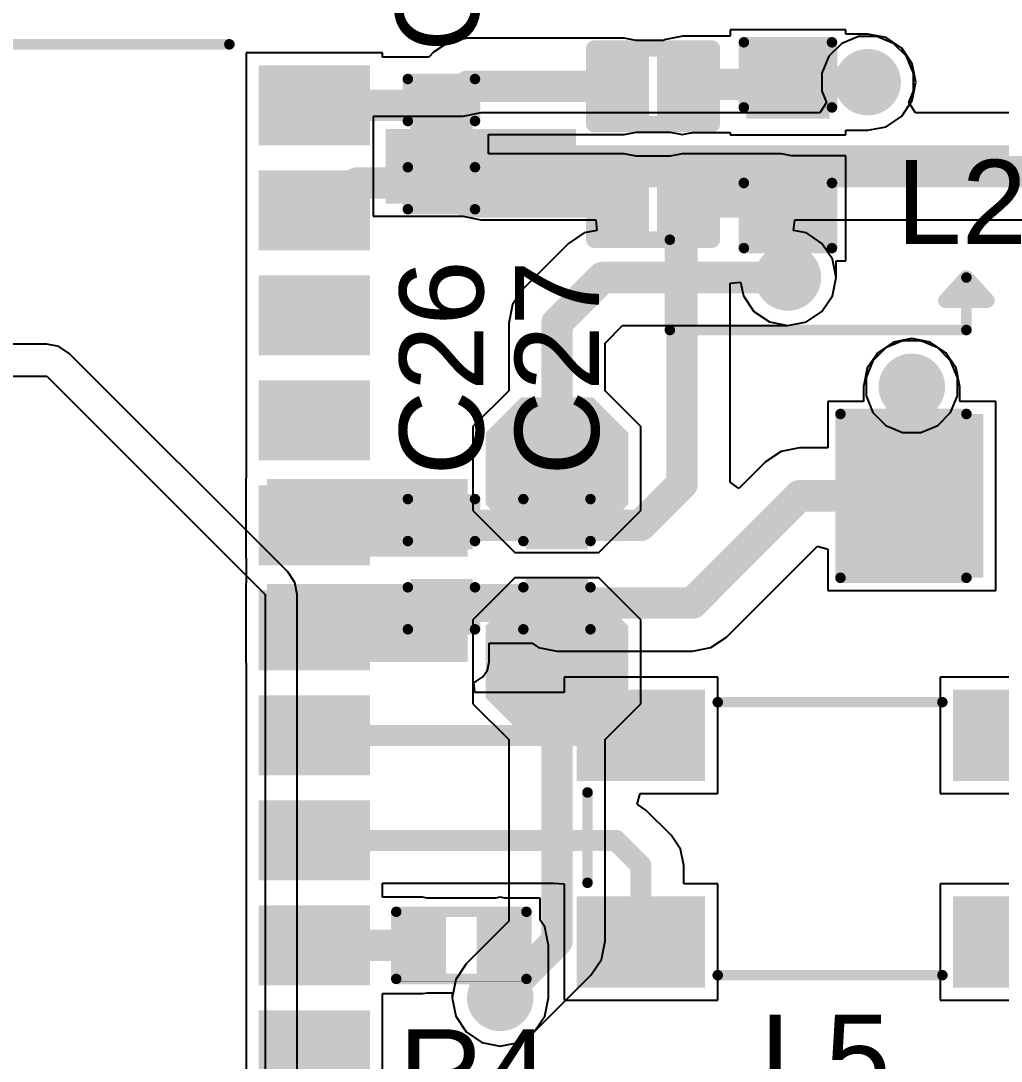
# Model space of a CAD drawing. Header units: millimetres. Extents: x 0 to 172, y 0 to 138.
# Drawn here: x 141.22 to 153.07, y 32.89 to 45.47 of the extents above; entities that cross this region are included whole.
import ezdxf

# ---------------------------------------------------------------- set-up
doc = ezdxf.new("R2010")
doc.units = ezdxf.units.MM
for name, color, linetype in [('BottomLayer', 5, 'Continuous'), ('BottomPaste', 16, 'Continuous'), ('BottomSolder', 6, 'Continuous'), ('TopLayer', 1, 'Continuous'), ('TopOverlay', 2, 'Continuous'), ('TopPaste', 8, 'Continuous'), ('TopSolder', 216, 'Continuous'), ('ViaHoleLayer', 16, 'Continuous')]:
    doc.layers.add(name, color=color, linetype=linetype)
doc.styles.add('Arial', font='', dxfattribs={"height": 0.2})
doc.styles.get('Arial').set_extended_font_data('Arial')

# ---------------------------------------------------------------- blocks, each defined once
blk = doc.blocks.new('20_SOIC_30')
at = {"layer": 'TopLayer'}
for points in [[(-5.334, 6.096), (-4.191, 6.096), (-4.191, 5.334), (-5.334, 5.334)], [(4.191, 6.096), (5.334, 6.096), (5.334, 5.334), (4.191, 5.334)], [(-5.334, 4.826), (-4.191, 4.826), (-4.191, 4.064), (-5.334, 4.064)], [(4.191, 4.826), (5.334, 4.826), (5.334, 4.064), (4.191, 4.064)], [(-5.334, 3.556), (-4.191, 3.556), (-4.191, 2.794), (-5.334, 2.794)], [(4.191, 3.556), (5.334, 3.556), (5.334, 2.794), (4.191, 2.794)], [(-5.334, 2.286), (-4.191, 2.286), (-4.191, 1.524), (-5.334, 1.524)], [(4.191, 2.286), (5.334, 2.286), (5.334, 1.524), (4.191, 1.524)], [(-5.334, 1.016), (-4.191, 1.016), (-4.191, 0.254), (-5.334, 0.254)], [(4.191, 1.016), (5.334, 1.016), (5.334, 0.254), (4.191, 0.254)], [(-5.334, -0.254), (-4.191, -0.254), (-4.191, -1.016), (-5.334, -1.016)], [(4.191, -0.254), (5.334, -0.254), (5.334, -1.016), (4.191, -1.016)], [(-5.334, -1.524), (-4.191, -1.524), (-4.191, -2.286), (-5.334, -2.286)], [(4.191, -1.524), (5.334, -1.524), (5.334, -2.286), (4.191, -2.286)], [(-5.334, -2.794), (-4.191, -2.794), (-4.191, -3.556), (-5.334, -3.556)], [(4.191, -2.794), (5.334, -2.794), (5.334, -3.556), (4.191, -3.556)], [(-5.334, -4.064), (-4.191, -4.064), (-4.191, -4.826), (-5.334, -4.826)], [(4.191, -4.064), (5.334, -4.064), (5.334, -4.826), (4.191, -4.826)], [(-5.334, -5.334), (-4.191, -5.334), (-4.191, -6.096), (-5.334, -6.096)], [(4.191, -5.334), (5.334, -5.334), (5.334, -6.096), (4.191, -6.096)]]:
    blk.add_hatch(color=1, dxfattribs=at).paths.add_polyline_path(points)
at = {"layer": 'TopOverlay'}
blk.add_hatch(color=2, dxfattribs=at).paths.add_polyline_path([(-4.089, 5.359), (-3.607, 5.359), (-3.607, 6.096), (-4.089, 6.096)])
at = {"layer": 'TopPaste'}
for points in [[(-5.334, 6.096), (-4.191, 6.096), (-4.191, 5.334), (-5.334, 5.334)], [(4.191, 6.096), (5.334, 6.096), (5.334, 5.334), (4.191, 5.334)], [(-5.334, 4.826), (-4.191, 4.826), (-4.191, 4.064), (-5.334, 4.064)], [(4.191, 4.826), (5.334, 4.826), (5.334, 4.064), (4.191, 4.064)], [(-5.334, 3.556), (-4.191, 3.556), (-4.191, 2.794), (-5.334, 2.794)], [(4.191, 3.556), (5.334, 3.556), (5.334, 2.794), (4.191, 2.794)], [(-5.334, 2.286), (-4.191, 2.286), (-4.191, 1.524), (-5.334, 1.524)], [(4.191, 2.286), (5.334, 2.286), (5.334, 1.524), (4.191, 1.524)], [(-5.334, 1.016), (-4.191, 1.016), (-4.191, 0.254), (-5.334, 0.254)], [(4.191, 1.016), (5.334, 1.016), (5.334, 0.254), (4.191, 0.254)], [(-5.334, -0.254), (-4.191, -0.254), (-4.191, -1.016), (-5.334, -1.016)], [(4.191, -0.254), (5.334, -0.254), (5.334, -1.016), (4.191, -1.016)], [(-5.334, -1.524), (-4.191, -1.524), (-4.191, -2.286), (-5.334, -2.286)], [(4.191, -1.524), (5.334, -1.524), (5.334, -2.286), (4.191, -2.286)], [(-5.334, -2.794), (-4.191, -2.794), (-4.191, -3.556), (-5.334, -3.556)], [(4.191, -2.794), (5.334, -2.794), (5.334, -3.556), (4.191, -3.556)], [(-5.334, -4.064), (-4.191, -4.064), (-4.191, -4.826), (-5.334, -4.826)], [(4.191, -4.064), (5.334, -4.064), (5.334, -4.826), (4.191, -4.826)], [(-5.334, -5.334), (-4.191, -5.334), (-4.191, -6.096), (-5.334, -6.096)], [(4.191, -5.334), (5.334, -5.334), (5.334, -6.096), (4.191, -6.096)]]:
    blk.add_hatch(color=8, dxfattribs=at).paths.add_polyline_path(points)
at = {"layer": 'TopSolder'}
for points in [[(-5.436, 6.198), (-4.089, 6.198), (-4.089, 5.232), (-5.436, 5.232)], [(4.089, 6.198), (5.436, 6.198), (5.436, 5.232), (4.089, 5.232)], [(-5.436, 4.928), (-4.089, 4.928), (-4.089, 3.962), (-5.436, 3.962)], [(4.089, 4.928), (5.436, 4.928), (5.436, 3.962), (4.089, 3.962)], [(-5.436, 3.658), (-4.089, 3.658), (-4.089, 2.692), (-5.436, 2.692)], [(4.089, 3.658), (5.436, 3.658), (5.436, 2.692), (4.089, 2.692)], [(-5.436, 2.388), (-4.089, 2.388), (-4.089, 1.422), (-5.436, 1.422)], [(4.089, 2.388), (5.436, 2.388), (5.436, 1.422), (4.089, 1.422)], [(-5.436, 1.118), (-4.089, 1.118), (-4.089, 0.152), (-5.436, 0.152)], [(4.089, 1.118), (5.436, 1.118), (5.436, 0.152), (4.089, 0.152)], [(-5.436, -0.152), (-4.089, -0.152), (-4.089, -1.118), (-5.436, -1.118)], [(4.089, -0.152), (5.436, -0.152), (5.436, -1.118), (4.089, -1.118)], [(-5.436, -1.422), (-4.089, -1.422), (-4.089, -2.388), (-5.436, -2.388)], [(4.089, -1.422), (5.436, -1.422), (5.436, -2.388), (4.089, -2.388)], [(-5.436, -2.692), (-4.089, -2.692), (-4.089, -3.658), (-5.436, -3.658)], [(4.089, -2.692), (5.436, -2.692), (5.436, -3.658), (4.089, -3.658)], [(-5.436, -3.962), (-4.089, -3.962), (-4.089, -4.928), (-5.436, -4.928)], [(4.089, -3.962), (5.436, -3.962), (5.436, -4.928), (4.089, -4.928)], [(-5.436, -5.232), (-4.089, -5.232), (-4.089, -6.198), (-5.436, -6.198)], [(4.089, -5.232), (5.436, -5.232), (5.436, -6.198), (4.089, -6.198)]]:
    blk.add_hatch(color=216, dxfattribs=at).paths.add_polyline_path(points)
at = {"layer": 'TopOverlay', "const_width": 0.127}
for points in [[(-3.632, 6.452), (3.734, 6.452)], [(-5.622, 5.594), (-5.622, 5.848)], [(-5.622, 5.848), (-5.495, 5.721)], [(-5.622, 5.594), (-5.495, 5.721)], [(-3.632, -6.452), (3.734, -6.452)]]:
    blk.add_lwpolyline(points, dxfattribs=at)
at = {"layer": 'TopOverlay', "const_width": 0.0635}
for points in [[(-3.664, 6.452, 1), (-3.6, 6.452, 1)], [(3.702, 6.452, 1), (3.766, 6.452, 1)], [(-5.653, 5.848, 1), (-5.59, 5.848, 1)], [(-5.653, 5.848, 1), (-5.59, 5.848, 1)], [(-5.526, 5.721, 1), (-5.463, 5.721, 1)], [(-5.526, 5.721, 1), (-5.463, 5.721, 1)], [(-5.653, 5.594, 1), (-5.59, 5.594, 1)], [(-5.653, 5.594, 1), (-5.59, 5.594, 1)], [(-3.664, -6.452, 1), (-3.6, -6.452, 1)], [(3.702, -6.452, 1), (3.766, -6.452, 1)]]:
    blk.add_lwpolyline(points, format="xyb", close=True, dxfattribs=at)
blk = doc.blocks.new('T__________B_49')
at = {"layer": 'BottomLayer'}
blk.add_hatch(color=5, dxfattribs=at).paths.add_polyline_path([(0.381, 0.762), (-0.381, 0.762), (-0.762, 0.381), (-0.762, -0.381), (-0.381, -0.762), (0.381, -0.762), (0.762, -0.381), (0.762, 0.381)])
at = {"layer": 'BottomPaste'}
blk.add_hatch(color=16, dxfattribs=at).paths.add_polyline_path([(0.381, 0.762), (-0.381, 0.762), (-0.762, 0.381), (-0.762, -0.381), (-0.381, -0.762), (0.381, -0.762), (0.762, -0.381), (0.762, 0.381)])
at = {"layer": 'BottomSolder'}
blk.add_hatch(color=6, dxfattribs=at).paths.add_polyline_path([(0.4318, 0.8636), (-0.4318, 0.8636), (-0.8636, 0.4318), (-0.8636, -0.4318), (-0.4318, -0.8636), (0.4318, -0.8636), (0.8636, -0.4318), (0.8636, 0.4318)])
blk = doc.blocks.new('T__________B_50')
at = {"layer": 'BottomLayer'}
blk.add_hatch(color=5, dxfattribs=at).paths.add_polyline_path([(0.381, 0.762), (-0.381, 0.762), (-0.762, 0.381), (-0.762, -0.381), (-0.381, -0.762), (0.381, -0.762), (0.762, -0.381), (0.762, 0.381)])
at = {"layer": 'BottomPaste'}
blk.add_hatch(color=16, dxfattribs=at).paths.add_polyline_path([(0.381, 0.762), (-0.381, 0.762), (-0.762, 0.381), (-0.762, -0.381), (-0.381, -0.762), (0.381, -0.762), (0.762, -0.381), (0.762, 0.381)])
at = {"layer": 'BottomSolder'}
blk.add_hatch(color=6, dxfattribs=at).paths.add_polyline_path([(0.4318, 0.8636), (-0.4318, 0.8636), (-0.8636, 0.4318), (-0.8636, -0.4318), (-0.4318, -0.8636), (0.4318, -0.8636), (0.8636, -0.4318), (0.8636, 0.4318)])
blk = doc.blocks.new('R___0402_224')
at = {"layer": 'TopLayer'}
for points in [[(-0.699, -0.318), (-0.699, 0.318), (-0.241, 0.318), (-0.241, -0.318)], [(0.241, -0.318), (0.241, 0.318), (0.699, 0.318), (0.699, -0.318)]]:
    blk.add_hatch(color=1, dxfattribs=at).paths.add_polyline_path(points)
at = {"layer": 'TopPaste'}
for points in [[(-0.699, -0.318), (-0.699, 0.318), (-0.241, 0.318), (-0.241, -0.318)], [(0.241, -0.318), (0.241, 0.318), (0.699, 0.318), (0.699, -0.318)]]:
    blk.add_hatch(color=8, dxfattribs=at).paths.add_polyline_path(points)
at = {"layer": 'TopSolder'}
for points in [[(-0.754, -0.373), (-0.754, 0.373), (-0.186, 0.373), (-0.186, -0.373)], [(0.186, -0.373), (0.186, 0.373), (0.754, 0.373), (0.754, -0.373)]]:
    blk.add_hatch(color=216, dxfattribs=at).paths.add_polyline_path(points)
at = {"layer": 'TopOverlay'}
for points, const_width in [([(-0.787, 0.406), (0.787, 0.406)], 0.127), ([(-0.787, -0.406), (-0.787, 0.406)], 0.127), ([(0.787, -0.406), (0.787, 0.406)], 0.127), ([(-0.787, -0.406), (0.787, -0.406)], 0.127), ([(-0.813, -0.432), (0.813, -0.432)], 0.00323)]:
    blk.add_lwpolyline(points, dxfattribs=dict(at, const_width=const_width))
for points, const_width in [([(-0.819, 0.406, 1), (-0.756, 0.406, 1)], 0.0635), ([(-0.819, 0.406, 1), (-0.756, 0.406, 1)], 0.0635), ([(0.756, 0.406, 1), (0.819, 0.406, 1)], 0.0635), ([(0.756, 0.406, 1), (0.819, 0.406, 1)], 0.0635), ([(-0.819, -0.406, 1), (-0.756, -0.406, 1)], 0.0635), ([(-0.819, -0.406, 1), (-0.756, -0.406, 1)], 0.0635), ([(0.756, -0.406, 1), (0.819, -0.406, 1)], 0.0635), ([(0.756, -0.406, 1), (0.819, -0.406, 1)], 0.0635), ([(-0.814, -0.432, 1), (-0.812, -0.432, 1)], 0.00161), ([(0.812, -0.432, 1), (0.814, -0.432, 1)], 0.00161)]:
    blk.add_lwpolyline(points, format="xyb", close=True, dxfattribs=dict(at, const_width=const_width))
blk = doc.blocks.new('PE_1812ACC510STS_250')
at = {"layer": 'TopLayer'}
for points in [[(-2.95, 1.7), (-1.6, 1.7), (-1.6, 0.8), (-2.95, 0.8)], [(1.6, 1.7), (2.95, 1.7), (2.95, 0.8), (1.6, 0.8)], [(-2.95, -0.8), (-1.6, -0.8), (-1.6, -1.7), (-2.95, -1.7)], [(1.6, -0.8), (2.95, -0.8), (2.95, -1.7), (1.6, -1.7)]]:
    blk.add_hatch(color=1, dxfattribs=at).paths.add_polyline_path(points)
at = {"layer": 'TopPaste'}
for points in [[(-2.95, 1.7), (-1.6, 1.7), (-1.6, 0.8), (-2.95, 0.8)], [(1.6, 1.7), (2.95, 1.7), (2.95, 0.8), (1.6, 0.8)], [(-2.95, -0.8), (-1.6, -0.8), (-1.6, -1.7), (-2.95, -1.7)], [(1.6, -0.8), (2.95, -0.8), (2.95, -1.7), (1.6, -1.7)]]:
    blk.add_hatch(color=8, dxfattribs=at).paths.add_polyline_path(points)
at = {"layer": 'TopSolder'}
for points in [[(-3.052, 1.802), (-1.498, 1.802), (-1.498, 0.698), (-3.052, 0.698)], [(1.498, 1.802), (3.052, 1.802), (3.052, 0.698), (1.498, 0.698)], [(-3.052, -0.698), (-1.498, -0.698), (-1.498, -1.802), (-3.052, -1.802)], [(1.498, -0.698), (3.052, -0.698), (3.052, -1.802), (1.498, -1.802)]]:
    blk.add_hatch(color=216, dxfattribs=at).paths.add_polyline_path(points)
at = {"layer": 'TopOverlay', "const_width": 0.127}
for points in [[(1.346, 1.651), (-1.372, 1.651)], [(-3.124, 1.295), (-3.251, 1.422)], [(-3.251, 1.422), (-3.251, 1.168)], [(-3.124, 1.295), (-3.251, 1.168)], [(-2.921, 0.533), (-2.921, -0.559)], [(2.921, 0.533), (2.921, -0.559)], [(1.346, -1.651), (-1.372, -1.651)]]:
    blk.add_lwpolyline(points, dxfattribs=at)
at = {"layer": 'TopOverlay', "const_width": 0.0635}
for points in [[(-1.403, 1.651, 1), (-1.34, 1.651, 1)], [(1.314, 1.651, 1), (1.378, 1.651, 1)], [(-3.283, 1.422, 1), (-3.219, 1.422, 1)], [(-3.283, 1.422, 1), (-3.219, 1.422, 1)], [(-3.156, 1.295, 1), (-3.092, 1.295, 1)], [(-3.156, 1.295, 1), (-3.092, 1.295, 1)], [(-3.283, 1.168, 1), (-3.219, 1.168, 1)], [(-3.283, 1.168, 1), (-3.219, 1.168, 1)], [(-2.953, 0.533, 1), (-2.889, 0.533, 1)], [(2.889, 0.533, 1), (2.953, 0.533, 1)], [(-2.953, -0.559, 1), (-2.889, -0.559, 1)], [(2.889, -0.559, 1), (2.953, -0.559, 1)], [(-1.403, -1.651, 1), (-1.34, -1.651, 1)], [(1.314, -1.651, 1), (1.378, -1.651, 1)]]:
    blk.add_lwpolyline(points, format="xyb", close=True, dxfattribs=at)
blk = doc.blocks.new('IND_0402_252')
at = {"layer": 'TopLayer'}
for points in [[(-0.55, 0.3), (-0.15, 0.3), (-0.15, -0.3), (-0.55, -0.3)], [(0.15, 0.3), (0.55, 0.3), (0.55, -0.3), (0.15, -0.3)]]:
    blk.add_hatch(color=1, dxfattribs=at).paths.add_polyline_path(points)
at = {"layer": 'TopPaste'}
for points in [[(-0.55, 0.3), (-0.15, 0.3), (-0.15, -0.3), (-0.55, -0.3)], [(0.15, 0.3), (0.55, 0.3), (0.55, -0.3), (0.15, -0.3)]]:
    blk.add_hatch(color=8, dxfattribs=at).paths.add_polyline_path(points)
at = {"layer": 'TopSolder'}
for points in [[(-0.652, 0.402), (-0.048, 0.402), (-0.048, -0.402), (-0.652, -0.402)], [(0.048, 0.402), (0.652, 0.402), (0.652, -0.402), (0.048, -0.402)]]:
    blk.add_hatch(color=216, dxfattribs=at).paths.add_polyline_path(points)
at = {"layer": 'TopOverlay', "const_width": 0.2}
for points in [[(-0.711, 0.457), (-0.305, 0.457)], [(-0.711, -0.457), (-0.711, 0.457)], [(-0.305, 0.457), (0.711, 0.457)], [(0.711, -0.457), (0.711, 0.457)], [(-0.711, -0.457), (-0.305, -0.457)], [(-0.305, -0.457), (0.711, -0.457)]]:
    blk.add_lwpolyline(points, dxfattribs=at)
at = {"layer": 'TopOverlay', "const_width": 0.1}
for points in [[(-0.761, 0.457, 1), (-0.661, 0.457, 1)], [(-0.761, 0.457, 1), (-0.661, 0.457, 1)], [(-0.355, 0.457, 1), (-0.255, 0.457, 1)], [(-0.355, 0.457, 1), (-0.255, 0.457, 1)], [(0.661, 0.457, 1), (0.761, 0.457, 1)], [(0.661, 0.457, 1), (0.761, 0.457, 1)], [(-0.761, -0.457, 1), (-0.661, -0.457, 1)], [(-0.761, -0.457, 1), (-0.661, -0.457, 1)], [(-0.355, -0.457, 1), (-0.255, -0.457, 1)], [(-0.355, -0.457, 1), (-0.255, -0.457, 1)], [(0.661, -0.457, 1), (0.761, -0.457, 1)], [(0.661, -0.457, 1), (0.761, -0.457, 1)]]:
    blk.add_lwpolyline(points, format="xyb", close=True, dxfattribs=at)
blk = doc.blocks.new('IND_0402_253')
at = {"layer": 'TopLayer'}
for points in [[(-0.55, 0.3), (-0.15, 0.3), (-0.15, -0.3), (-0.55, -0.3)], [(0.15, 0.3), (0.55, 0.3), (0.55, -0.3), (0.15, -0.3)]]:
    blk.add_hatch(color=1, dxfattribs=at).paths.add_polyline_path(points)
at = {"layer": 'TopPaste'}
for points in [[(-0.55, 0.3), (-0.15, 0.3), (-0.15, -0.3), (-0.55, -0.3)], [(0.15, 0.3), (0.55, 0.3), (0.55, -0.3), (0.15, -0.3)]]:
    blk.add_hatch(color=8, dxfattribs=at).paths.add_polyline_path(points)
at = {"layer": 'TopSolder'}
for points in [[(-0.652, 0.402), (-0.048, 0.402), (-0.048, -0.402), (-0.652, -0.402)], [(0.048, 0.402), (0.652, 0.402), (0.652, -0.402), (0.048, -0.402)]]:
    blk.add_hatch(color=216, dxfattribs=at).paths.add_polyline_path(points)
at = {"layer": 'TopOverlay', "const_width": 0.2}
for points in [[(-0.711, 0.457), (-0.305, 0.457)], [(-0.711, -0.457), (-0.711, 0.457)], [(-0.305, 0.457), (0.711, 0.457)], [(0.711, -0.457), (0.711, 0.457)], [(-0.711, -0.457), (-0.305, -0.457)], [(-0.305, -0.457), (0.711, -0.457)]]:
    blk.add_lwpolyline(points, dxfattribs=at)
at = {"layer": 'TopOverlay', "const_width": 0.1}
for points in [[(-0.761, 0.457, 1), (-0.661, 0.457, 1)], [(-0.761, 0.457, 1), (-0.661, 0.457, 1)], [(-0.355, 0.457, 1), (-0.255, 0.457, 1)], [(-0.355, 0.457, 1), (-0.255, 0.457, 1)], [(0.661, 0.457, 1), (0.761, 0.457, 1)], [(0.661, 0.457, 1), (0.761, 0.457, 1)], [(-0.761, -0.457, 1), (-0.661, -0.457, 1)], [(-0.761, -0.457, 1), (-0.661, -0.457, 1)], [(-0.355, -0.457, 1), (-0.255, -0.457, 1)], [(-0.355, -0.457, 1), (-0.255, -0.457, 1)], [(0.661, -0.457, 1), (0.761, -0.457, 1)], [(0.661, -0.457, 1), (0.761, -0.457, 1)]]:
    blk.add_lwpolyline(points, format="xyb", close=True, dxfattribs=at)
blk = doc.blocks.new('XKNANO_113_B_263')
at = {"layer": 'BottomLayer'}
blk.add_hatch(color=5, dxfattribs=at).paths.add_polyline_path([(6.15, -4.21), (6.85, -4.21), (6.85, -6.31), (6.15, -6.31)])
at = {"layer": 'BottomPaste'}
blk.add_hatch(color=16, dxfattribs=at).paths.add_polyline_path([(6.15, -4.21), (6.85, -4.21), (6.85, -6.31), (6.15, -6.31)])
at = {"layer": 'BottomSolder'}
blk.add_hatch(color=6, dxfattribs=at).paths.add_polyline_path([(6.048, -4.108), (6.952, -4.108), (6.952, -6.412), (6.048, -6.412)])
blk = doc.blocks.new('C___1206_403')
at = {"layer": 'TopLayer'}
for points in [[(-2.032, 0.889), (-0.508, 0.889), (-0.508, -0.889), (-2.032, -0.889)], [(0.508, 0.889), (2.032, 0.889), (2.032, -0.889), (0.508, -0.889)]]:
    blk.add_hatch(color=1, dxfattribs=at).paths.add_polyline_path(points)
at = {"layer": 'TopPaste'}
for points in [[(-2.032, 0.889), (-0.508, 0.889), (-0.508, -0.889), (-2.032, -0.889)], [(0.508, 0.889), (2.032, 0.889), (2.032, -0.889), (0.508, -0.889)]]:
    blk.add_hatch(color=8, dxfattribs=at).paths.add_polyline_path(points)
at = {"layer": 'TopSolder'}
for points in [[(-2.1336, 0.9906), (-0.4064, 0.9906), (-0.4064, -0.9906), (-2.1336, -0.9906)], [(0.4064, 0.9906), (2.1336, 0.9906), (2.1336, -0.9906), (0.4064, -0.9906)]]:
    blk.add_hatch(color=216, dxfattribs=at).paths.add_polyline_path(points)
at = {"layer": 'TopOverlay', "const_width": 0.127}
for points in [[(-0.6096, 0.9906), (-2.1336, 0.9906)], [(-2.1336, 0.9906), (-2.1336, -0.9906)], [(2.1336, 0.9906), (0.6096, 0.9906)], [(2.1336, 0.9906), (2.1336, -0.9906)], [(-0.6096, -0.9906), (-2.1336, -0.9906)], [(2.1336, -0.9906), (0.6096, -0.9906)]]:
    blk.add_lwpolyline(points, dxfattribs=at)
at = {"layer": 'TopOverlay', "const_width": 0.0635}
for points in [[(-2.16535, 0.9906, 1), (-2.10185, 0.9906, 1)], [(-2.16535, 0.9906, 1), (-2.10185, 0.9906, 1)], [(-0.64135, 0.9906, 1), (-0.57785, 0.9906, 1)], [(0.57785, 0.9906, 1), (0.64135, 0.9906, 1)], [(2.10185, 0.9906, 1), (2.16535, 0.9906, 1)], [(2.10185, 0.9906, 1), (2.16535, 0.9906, 1)], [(-2.16535, -0.9906, 1), (-2.10185, -0.9906, 1)], [(-2.16535, -0.9906, 1), (-2.10185, -0.9906, 1)], [(-0.64135, -0.9906, 1), (-0.57785, -0.9906, 1)], [(0.57785, -0.9906, 1), (0.64135, -0.9906, 1)], [(2.10185, -0.9906, 1), (2.16535, -0.9906, 1)], [(2.10185, -0.9906, 1), (2.16535, -0.9906, 1)]]:
    blk.add_lwpolyline(points, format="xyb", close=True, dxfattribs=at)
blk = doc.blocks.new('C___0402_404')
at = {"layer": 'TopLayer'}
for points in [[(-0.699, -0.318), (-0.699, 0.318), (-0.241, 0.318), (-0.241, -0.318)], [(0.241, -0.318), (0.241, 0.318), (0.699, 0.318), (0.699, -0.318)]]:
    blk.add_hatch(color=1, dxfattribs=at).paths.add_polyline_path(points)
at = {"layer": 'TopPaste'}
for points in [[(-0.699, -0.318), (-0.699, 0.318), (-0.241, 0.318), (-0.241, -0.318)], [(0.241, -0.318), (0.241, 0.318), (0.699, 0.318), (0.699, -0.318)]]:
    blk.add_hatch(color=8, dxfattribs=at).paths.add_polyline_path(points)
at = {"layer": 'TopSolder'}
for points in [[(-0.758, -0.377), (-0.758, 0.377), (-0.181, 0.377), (-0.181, -0.377)], [(0.181, -0.377), (0.181, 0.377), (0.758, 0.377), (0.758, -0.377)]]:
    blk.add_hatch(color=216, dxfattribs=at).paths.add_polyline_path(points)
at = {"layer": 'TopOverlay', "const_width": 0.127}
for points in [[(-0.787, 0.406), (-0.787, -0.406)], [(-0.787, 0.406), (-0.279, 0.406)], [(0.279, 0.406), (0.787, 0.406)], [(0.787, 0.406), (0.787, -0.406)], [(-0.787, -0.406), (-0.279, -0.406)], [(0.279, -0.406), (0.787, -0.406)]]:
    blk.add_lwpolyline(points, dxfattribs=at)
at = {"layer": 'TopOverlay', "const_width": 0.0635}
for points in [[(-0.819, 0.406, 1), (-0.756, 0.406, 1)], [(-0.819, 0.406, 1), (-0.756, 0.406, 1)], [(-0.311, 0.406, 1), (-0.248, 0.406, 1)], [(0.248, 0.406, 1), (0.311, 0.406, 1)], [(0.756, 0.406, 1), (0.819, 0.406, 1)], [(0.756, 0.406, 1), (0.819, 0.406, 1)], [(-0.819, -0.406, 1), (-0.756, -0.406, 1)], [(-0.819, -0.406, 1), (-0.756, -0.406, 1)], [(-0.311, -0.406, 1), (-0.248, -0.406, 1)], [(0.248, -0.406, 1), (0.311, -0.406, 1)], [(0.756, -0.406, 1), (0.819, -0.406, 1)], [(0.756, -0.406, 1), (0.819, -0.406, 1)]]:
    blk.add_lwpolyline(points, format="xyb", close=True, dxfattribs=at)
blk = doc.blocks.new('C___0402_405')
at = {"layer": 'TopLayer'}
for points in [[(-0.699, -0.318), (-0.699, 0.318), (-0.241, 0.318), (-0.241, -0.318)], [(0.241, -0.318), (0.241, 0.318), (0.699, 0.318), (0.699, -0.318)]]:
    blk.add_hatch(color=1, dxfattribs=at).paths.add_polyline_path(points)
at = {"layer": 'TopPaste'}
for points in [[(-0.699, -0.318), (-0.699, 0.318), (-0.241, 0.318), (-0.241, -0.318)], [(0.241, -0.318), (0.241, 0.318), (0.699, 0.318), (0.699, -0.318)]]:
    blk.add_hatch(color=8, dxfattribs=at).paths.add_polyline_path(points)
at = {"layer": 'TopSolder'}
for points in [[(-0.758, -0.377), (-0.758, 0.377), (-0.181, 0.377), (-0.181, -0.377)], [(0.181, -0.377), (0.181, 0.377), (0.758, 0.377), (0.758, -0.377)]]:
    blk.add_hatch(color=216, dxfattribs=at).paths.add_polyline_path(points)
at = {"layer": 'TopOverlay', "const_width": 0.127}
for points in [[(-0.787, 0.406), (-0.787, -0.406)], [(-0.787, 0.406), (-0.279, 0.406)], [(0.279, 0.406), (0.787, 0.406)], [(0.787, 0.406), (0.787, -0.406)], [(-0.787, -0.406), (-0.279, -0.406)], [(0.279, -0.406), (0.787, -0.406)]]:
    blk.add_lwpolyline(points, dxfattribs=at)
at = {"layer": 'TopOverlay', "const_width": 0.0635}
for points in [[(-0.819, 0.406, 1), (-0.756, 0.406, 1)], [(-0.819, 0.406, 1), (-0.756, 0.406, 1)], [(-0.311, 0.406, 1), (-0.248, 0.406, 1)], [(0.248, 0.406, 1), (0.311, 0.406, 1)], [(0.756, 0.406, 1), (0.819, 0.406, 1)], [(0.756, 0.406, 1), (0.819, 0.406, 1)], [(-0.819, -0.406, 1), (-0.756, -0.406, 1)], [(-0.819, -0.406, 1), (-0.756, -0.406, 1)], [(-0.311, -0.406, 1), (-0.248, -0.406, 1)], [(0.248, -0.406, 1), (0.311, -0.406, 1)], [(0.756, -0.406, 1), (0.819, -0.406, 1)], [(0.756, -0.406, 1), (0.819, -0.406, 1)]]:
    blk.add_lwpolyline(points, format="xyb", close=True, dxfattribs=at)
blk = doc.blocks.new('C___0603_409')
at = {"layer": 'TopLayer'}
for points in [[(-0.381, 0.445), (-0.381, -0.445), (-1.143, -0.445), (-1.143, 0.445)], [(1.143, 0.445), (1.143, -0.445), (0.381, -0.445), (0.381, 0.445)]]:
    blk.add_hatch(color=1, dxfattribs=at).paths.add_polyline_path(points)
at = {"layer": 'TopPaste'}
for points in [[(-0.381, 0.445), (-0.381, -0.445), (-1.143, -0.445), (-1.143, 0.445)], [(1.143, 0.445), (1.143, -0.445), (0.381, -0.445), (0.381, 0.445)]]:
    blk.add_hatch(color=8, dxfattribs=at).paths.add_polyline_path(points)
at = {"layer": 'TopSolder'}
for points in [[(-0.321, 0.504), (-0.321, -0.504), (-1.203, -0.504), (-1.203, 0.504)], [(1.203, 0.504), (1.203, -0.504), (0.321, -0.504), (0.321, 0.504)]]:
    blk.add_hatch(color=216, dxfattribs=at).paths.add_polyline_path(points)
at = {"layer": 'TopOverlay', "const_width": 0.127}
for points in [[(-1.245, -0.533), (-1.245, 0.533)], [(-0.457, 0.533), (-1.245, 0.533)], [(1.245, 0.533), (0.457, 0.533)], [(1.245, -0.533), (1.245, 0.533)], [(-0.457, -0.533), (-1.245, -0.533)], [(1.245, -0.533), (0.457, -0.533)]]:
    blk.add_lwpolyline(points, dxfattribs=at)
at = {"layer": 'TopOverlay', "const_width": 0.0635}
for points in [[(-1.276, 0.533, 1), (-1.213, 0.533, 1)], [(-1.276, 0.533, 1), (-1.213, 0.533, 1)], [(-0.489, 0.533, 1), (-0.425, 0.533, 1)], [(0.425, 0.533, 1), (0.489, 0.533, 1)], [(1.213, 0.533, 1), (1.276, 0.533, 1)], [(1.213, 0.533, 1), (1.276, 0.533, 1)], [(-1.276, -0.533, 1), (-1.213, -0.533, 1)], [(-1.276, -0.533, 1), (-1.213, -0.533, 1)], [(-0.489, -0.533, 1), (-0.425, -0.533, 1)], [(0.425, -0.533, 1), (0.489, -0.533, 1)], [(1.213, -0.533, 1), (1.276, -0.533, 1)], [(1.213, -0.533, 1), (1.276, -0.533, 1)]]:
    blk.add_lwpolyline(points, format="xyb", close=True, dxfattribs=at)
blk = doc.blocks.new('C___0402_410')
at = {"layer": 'TopLayer'}
for points in [[(-0.699, -0.318), (-0.699, 0.317), (-0.241, 0.317), (-0.241, -0.318)], [(0.241, -0.318), (0.241, 0.317), (0.699, 0.317), (0.699, -0.318)]]:
    blk.add_hatch(color=1, dxfattribs=at).paths.add_polyline_path(points)
at = {"layer": 'TopPaste'}
for points in [[(-0.699, -0.318), (-0.699, 0.317), (-0.241, 0.317), (-0.241, -0.318)], [(0.241, -0.318), (0.241, 0.317), (0.699, 0.317), (0.699, -0.318)]]:
    blk.add_hatch(color=8, dxfattribs=at).paths.add_polyline_path(points)
at = {"layer": 'TopSolder'}
for points in [[(-0.758, -0.377), (-0.758, 0.377), (-0.181, 0.377), (-0.181, -0.377)], [(0.181, -0.377), (0.181, 0.377), (0.758, 0.377), (0.758, -0.377)]]:
    blk.add_hatch(color=216, dxfattribs=at).paths.add_polyline_path(points)
at = {"layer": 'TopOverlay', "const_width": 0.127}
for points in [[(-0.787, -0.406), (-0.787, 0.406)], [(-0.279, 0.406), (-0.787, 0.406)], [(0.787, 0.406), (0.279, 0.406)], [(0.787, -0.406), (0.787, 0.406)], [(-0.279, -0.406), (-0.787, -0.406)], [(0.787, -0.406), (0.279, -0.406)]]:
    blk.add_lwpolyline(points, dxfattribs=at)
at = {"layer": 'TopOverlay', "const_width": 0.0635}
for points in [[(-0.819, 0.406, 1), (-0.756, 0.406, 1)], [(-0.819, 0.406, 1), (-0.756, 0.406, 1)], [(-0.311, 0.406, 1), (-0.248, 0.406, 1)], [(0.248, 0.406, 1), (0.311, 0.406, 1)], [(0.756, 0.406, 1), (0.819, 0.406, 1)], [(0.756, 0.406, 1), (0.819, 0.406, 1)], [(-0.819, -0.406, 1), (-0.756, -0.406, 1)], [(-0.819, -0.406, 1), (-0.756, -0.406, 1)], [(-0.311, -0.406, 1), (-0.248, -0.406, 1)], [(0.248, -0.406, 1), (0.311, -0.406, 1)], [(0.756, -0.406, 1), (0.819, -0.406, 1)], [(0.756, -0.406, 1), (0.819, -0.406, 1)]]:
    blk.add_lwpolyline(points, format="xyb", close=True, dxfattribs=at)

msp = doc.modelspace()

# ---------------------------------------------------------------- hatches: boundary and pattern name
at = {"layer": 'BottomLayer'}
h = msp.add_hatch(color=5, dxfattribs=at)
edge = h.paths.add_edge_path()
edge.add_arc((151.46, 44.729), 0.3, 0, 360)
h = msp.add_hatch(color=5, dxfattribs=at)
edge = h.paths.add_edge_path()
edge.add_arc((150.495, 42.367), 0.3, 0, 360)
h = msp.add_hatch(color=5, dxfattribs=at)
edge = h.paths.add_edge_path()
edge.add_arc((151.994, 41.046), 0.3, 0, 360)
h = msp.add_hatch(color=5, dxfattribs=at)
edge = h.paths.add_edge_path()
edge.add_arc((147.015, 33.655), 0.3, 0, 360)
at = {"layer": 'BottomSolder'}
h = msp.add_hatch(color=6, dxfattribs=at)
edge = h.paths.add_edge_path()
edge.add_arc((151.46, 44.729), 0.402, 0, 360)
h = msp.add_hatch(color=6, dxfattribs=at)
edge = h.paths.add_edge_path()
edge.add_arc((150.495, 42.367), 0.402, 0, 360)
h = msp.add_hatch(color=6, dxfattribs=at)
edge = h.paths.add_edge_path()
edge.add_arc((151.994, 41.046), 0.402, 0, 360)
h = msp.add_hatch(color=6, dxfattribs=at)
edge = h.paths.add_edge_path()
edge.add_arc((147.015, 33.655), 0.402, 0, 360)
at = {"layer": 'TopLayer'}
h = msp.add_hatch(color=1, dxfattribs=at)
edge = h.paths.add_edge_path()
edge.add_arc((151.46, 44.729), 0.3, 0, 360)
h = msp.add_hatch(color=1, dxfattribs=at)
edge = h.paths.add_edge_path()
edge.add_arc((150.495, 42.367), 0.3, 0, 360)
h = msp.add_hatch(color=1, dxfattribs=at)
edge = h.paths.add_edge_path()
edge.add_arc((151.994, 41.046), 0.3, 0, 360)
for points in [[(144.196, 38.989), (146.621, 38.989), (146.621, 39.929), (144.196, 39.929)], [(144.196, 37.719), (146.621, 37.719), (146.621, 38.659), (144.196, 38.659)], [(145.987, 38.202), (148.018, 38.202), (148.018, 38.659), (145.987, 38.659)]]:
    msp.add_hatch(color=1, dxfattribs=at).paths.add_polyline_path(points)
h = msp.add_hatch(color=1, dxfattribs=at)
edge = h.paths.add_edge_path()
edge.add_arc((147.015, 33.655), 0.3, 0, 360)
at = {"layer": 'TopSolder'}
h = msp.add_hatch(color=216, dxfattribs=at)
edge = h.paths.add_edge_path()
edge.add_arc((151.46, 44.729), 0.402, 0, 360)
h = msp.add_hatch(color=216, dxfattribs=at)
edge = h.paths.add_edge_path()
edge.add_arc((150.495, 42.367), 0.402, 0, 360)
h = msp.add_hatch(color=216, dxfattribs=at)
edge = h.paths.add_edge_path()
edge.add_arc((151.994, 41.046), 0.402, 0, 360)
h = msp.add_hatch(color=216, dxfattribs=at)
edge = h.paths.add_edge_path()
edge.add_arc((147.015, 33.655), 0.402, 0, 360)
at = {"layer": 'ViaHoleLayer'}
h = msp.add_hatch(color=16, dxfattribs=at)
edge = h.paths.add_edge_path()
edge.add_arc((151.46, 44.729), 0.15, 0, 360)
h = msp.add_hatch(color=16, dxfattribs=at)
edge = h.paths.add_edge_path()
edge.add_arc((150.495, 42.367), 0.15, 0, 360)
h = msp.add_hatch(color=16, dxfattribs=at)
edge = h.paths.add_edge_path()
edge.add_arc((151.994, 41.046), 0.15, 0, 360)
h = msp.add_hatch(color=16, dxfattribs=at)
edge = h.paths.add_edge_path()
edge.add_arc((147.015, 33.655), 0.15, 0, 360)

# ---------------------------------------------------------------- linework, layer by layer
at = {"layer": 'BottomLayer'}
for p, q in [((151.146, 45.199), (150.991, 45.043)), ((151.35, 45.283), (151.146, 45.199)), ((151.57, 45.283), (151.35, 45.283)), ((151.774, 45.199), (151.57, 45.283)), ((151.93, 45.043), (151.774, 45.199)), ((150.991, 45.043), (150.906, 44.84)), ((152.014, 44.84), (151.93, 45.043)), ((150.906, 44.84), (150.906, 44.619)), ((152.014, 44.619), (152.014, 44.84)), ((150.906, 44.619), (150.962, 44.485)), ((151.959, 44.485), (152.014, 44.619)), ((150.962, 44.485), (150.882, 44.358)), ((152.038, 44.358), (151.959, 44.485)), ((146.562, 44.315), (145.477, 44.315)), ((145.477, 44.315), (145.477, 43.107)), ((146.781, 44.358), (146.562, 44.315)), ((150.882, 44.358), (146.781, 44.358)), ((157.472, 44.358), (152.038, 44.358)), ((145.477, 43.107), (146.562, 43.107)), ((146.562, 43.107), (146.781, 43.063)), ((146.781, 43.063), (148.171, 43.063)), ((148.171, 43.063), (148.183, 42.936)), ((150.564, 42.936), (150.577, 43.063)), ((150.577, 43.063), (158.781, 43.063)), ((148.183, 42.936), (148.029, 42.906)), ((150.718, 42.906), (150.564, 42.936)), ((148.029, 42.906), (147.84, 42.779)), ((150.907, 42.779), (150.718, 42.906)), ((147.84, 42.779), (147.289, 42.228)), ((151.033, 42.59), (150.907, 42.779)), ((151.078, 42.367), (151.033, 42.59)), ((151.033, 42.144), (151.078, 42.367)), ((147.289, 42.228), (147.163, 42.039)), ((147.163, 42.039), (147.118, 41.816)), ((150.907, 41.955), (151.033, 42.144)), ((150.718, 41.829), (150.907, 41.955)), ((147.118, 41.816), (147.118, 40.997)), ((148.284, 41.575), (148.494, 41.785)), ((148.494, 41.785), (150.495, 41.785)), ((150.495, 41.785), (150.718, 41.829)), ((141.529, 41.562), (132.191, 41.562)), ((141.677, 41.532), (141.529, 41.562)), ((141.803, 41.448), (141.677, 41.532)), ((148.284, 40.997), (148.284, 41.575)), ((151.883, 41.6), (151.68, 41.516)), ((152.104, 41.6), (151.883, 41.6)), ((152.307, 41.516), (152.104, 41.6)), ((144.445, 38.806), (141.803, 41.448)), ((151.68, 41.516), (151.524, 41.36)), ((152.463, 41.36), (152.307, 41.516)), ((151.524, 41.36), (151.44, 41.157)), ((152.548, 41.157), (152.463, 41.36)), ((132.191, 41.173), (141.529, 41.173)), ((141.529, 41.173), (144.17, 38.532)), ((151.44, 41.157), (151.44, 40.936)), ((152.548, 40.936), (152.548, 41.157)), ((147.118, 40.997), (146.685, 40.564)), ((148.717, 40.564), (148.284, 40.997)), ((151.44, 40.936), (151.524, 40.733)), ((152.463, 40.733), (152.548, 40.936)), ((151.524, 40.733), (151.68, 40.577)), ((152.307, 40.577), (152.463, 40.733)), ((146.685, 40.564), (146.685, 39.548)), ((148.717, 39.548), (148.717, 40.564)), ((151.68, 40.577), (151.883, 40.492)), ((152.104, 40.492), (152.307, 40.577)), ((151.883, 40.492), (152.104, 40.492)), ((146.685, 39.548), (147.193, 39.04)), ((148.209, 39.04), (148.717, 39.548)), ((147.193, 39.04), (148.209, 39.04)), ((144.529, 38.68), (144.445, 38.806)), ((144.559, 38.532), (144.529, 38.68)), ((147.193, 38.735), (146.685, 38.227)), ((148.209, 38.735), (147.193, 38.735)), ((148.717, 38.227), (148.209, 38.735)), ((144.17, 38.532), (144.17, 28.931)), ((144.559, 29.092), (144.559, 38.532)), ((146.685, 38.227), (146.685, 37.211)), ((148.717, 37.211), (148.717, 38.227)), ((146.685, 37.211), (147.118, 36.778)), ((148.284, 36.778), (148.717, 37.211)), ((147.118, 36.778), (147.118, 34.582)), ((148.284, 34.341), (148.284, 36.778)), ((147.118, 34.582), (146.603, 34.067)), ((148.239, 34.118), (148.284, 34.341)), ((148.113, 33.929), (148.239, 34.118)), ((146.603, 34.067), (146.477, 33.878)), ((146.477, 33.878), (146.433, 33.655)), ((147.427, 33.243), (148.113, 33.929)), ((146.433, 33.655), (146.477, 33.432)), ((146.477, 33.432), (146.603, 33.243)), ((146.603, 33.243), (146.792, 33.117)), ((147.238, 33.117), (147.427, 33.243)), ((146.792, 33.117), (147.015, 33.072)), ((147.015, 33.072), (147.238, 33.117))]:
    msp.add_line(p, q, dxfattribs=at)
for points, const_width in [([(146.781, 43.711), (158.781, 43.711)], 0.508), ([(147.701, 41.816), (148.252, 42.367)], 0.381), ([(148.252, 42.367), (150.495, 42.367)], 0.381), ([(147.701, 40.056), (147.701, 41.816)], 0.381), ([(147.701, 34.341), (147.701, 37.719)], 0.381), ([(147.015, 33.655), (147.701, 34.341)], 0.381)]:
    msp.add_lwpolyline(points, dxfattribs=dict(at, const_width=const_width))
for points, const_width in [([(146.654, 43.711, 1), (146.908, 43.711, 1)], 0.254), ([(148.157, 42.367, 1), (148.347, 42.367, 1)], 0.191), ([(148.157, 42.367, 1), (148.347, 42.367, 1)], 0.191), ([(150.4, 42.367, 1), (150.59, 42.367, 1)], 0.191), ([(147.606, 41.816, 1), (147.796, 41.816, 1)], 0.191), ([(147.606, 41.816, 1), (147.796, 41.816, 1)], 0.191), ([(147.606, 40.056, 1), (147.796, 40.056, 1)], 0.191), ([(147.606, 37.719, 1), (147.796, 37.719, 1)], 0.191), ([(147.606, 34.341, 1), (147.796, 34.341, 1)], 0.191), ([(147.606, 34.341, 1), (147.796, 34.341, 1)], 0.191), ([(146.92, 33.655, 1), (147.11, 33.655, 1)], 0.191)]:
    msp.add_lwpolyline(points, format="xyb", close=True, dxfattribs=dict(at, const_width=const_width))
at = {"layer": 'TopLayer'}
for p, q in [((151.194, 45.364), (149.796, 45.364)), ((149.796, 45.364), (149.796, 45.287)), ((151.194, 45.312), (151.194, 45.364)), ((151.46, 45.312), (151.194, 45.312)), ((151.683, 45.268), (151.46, 45.312)), ((146.399, 45.217), (146.209, 45.091)), ((146.621, 45.261), (146.399, 45.217)), ((148.514, 45.261), (146.621, 45.261)), ((148.658, 45.233), (148.514, 45.261)), ((148.986, 45.233), (148.658, 45.233)), ((149, 45.242), (148.986, 45.233)), ((149.223, 45.287), (149, 45.242)), ((149.796, 45.287), (149.223, 45.287)), ((151.872, 45.141), (151.683, 45.268)), ((145.593, 45.085), (143.942, 45.085)), ((143.942, 45.085), (143.942, 43.815)), ((145.593, 45.033), (145.593, 45.085)), ((146.209, 45.091), (146.152, 45.033)), ((151.999, 44.952), (151.872, 45.141)), ((146.152, 45.033), (145.593, 45.033)), ((152.043, 44.729), (151.999, 44.952)), ((151.999, 44.506), (152.043, 44.729)), ((151.872, 44.317), (151.999, 44.506)), ((151.683, 44.191), (151.872, 44.317)), ((151.46, 44.147), (151.683, 44.191)), ((146.875, 43.864), (146.875, 44.096)), ((146.875, 44.096), (148.514, 44.096)), ((148.514, 44.096), (148.658, 44.125)), ((148.658, 44.125), (149.07, 44.125)), ((149.07, 44.125), (149.214, 44.096)), ((149.214, 44.096), (149.341, 44.121)), ((149.341, 44.121), (149.796, 44.121)), ((149.796, 44.121), (149.796, 44.094)), ((149.796, 44.094), (151.194, 44.094)), ((151.194, 44.094), (151.194, 44.147)), ((151.194, 44.147), (151.46, 44.147)), ((143.942, 43.815), (143.942, 42.545)), ((148.514, 43.864), (146.875, 43.864)), ((148.658, 43.836), (148.514, 43.864)), ((149.07, 43.836), (148.658, 43.836)), ((149.214, 43.864), (149.07, 43.836)), ((150.419, 43.864), (149.214, 43.864)), ((150.539, 43.84), (150.419, 43.864)), ((151.194, 43.84), (150.539, 43.84)), ((151.194, 42.57), (151.194, 43.84)), ((143.942, 42.545), (143.942, 41.275)), ((151.078, 42.367), (151.078, 42.57)), ((151.078, 42.57), (151.194, 42.57)), ((149.796, 42.298), (149.923, 42.311)), ((149.796, 39.891), (149.796, 42.298)), ((149.923, 42.311), (149.957, 42.144)), ((151.033, 42.144), (151.078, 42.367)), ((149.957, 42.144), (150.083, 41.955)), ((150.907, 41.955), (151.033, 42.144)), ((150.083, 41.955), (150.272, 41.829)), ((150.718, 41.829), (150.907, 41.955)), ((150.272, 41.829), (150.495, 41.785)), ((150.495, 41.785), (150.718, 41.829)), ((151.771, 41.585), (151.582, 41.458)), ((151.994, 41.629), (151.771, 41.585)), ((152.217, 41.585), (151.994, 41.629)), ((152.406, 41.458), (152.217, 41.585)), ((151.582, 41.458), (151.455, 41.269)), ((152.532, 41.269), (152.406, 41.458)), ((143.942, 41.275), (143.942, 39.954)), ((151.455, 41.269), (151.411, 41.046)), ((152.576, 41.046), (152.532, 41.269)), ((151.411, 41.046), (151.411, 40.869)), ((152.576, 40.869), (152.576, 41.046)), ((151.411, 40.869), (150.978, 40.869)), ((150.978, 40.869), (150.978, 40.308)), ((153.01, 40.869), (152.576, 40.869)), ((153.01, 38.583), (153.01, 40.869)), ((150.412, 40.264), (150.223, 40.138)), ((150.635, 40.308), (150.412, 40.264)), ((150.978, 40.308), (150.635, 40.308)), ((150.223, 40.138), (149.901, 39.816)), ((143.942, 39.954), (143.937, 39.929)), ((143.937, 39.929), (143.937, 38.989)), ((149.901, 39.816), (149.796, 39.891)), ((149.751, 38.018), (150.851, 39.117)), ((150.851, 39.117), (150.978, 39.081)), ((150.978, 39.081), (150.978, 38.583)), ((143.937, 38.989), (143.942, 38.964)), ((143.942, 38.964), (143.942, 38.684)), ((143.942, 38.684), (143.937, 38.659)), ((143.937, 38.659), (143.937, 37.719)), ((150.978, 38.583), (153.01, 38.583)), ((149.562, 37.892), (149.751, 38.018)), ((146.88, 37.719), (146.88, 37.943)), ((146.88, 37.943), (147.402, 37.943)), ((147.402, 37.943), (147.478, 37.892)), ((147.478, 37.892), (147.701, 37.848)), ((149.339, 37.848), (149.562, 37.892)), ((147.701, 37.848), (149.339, 37.848)), ((143.937, 37.719), (143.942, 37.694)), ((143.942, 37.694), (143.942, 36.195)), ((146.861, 37.62), (146.88, 37.719)), ((146.721, 37.48), (146.805, 37.536)), ((146.805, 37.536), (146.861, 37.62)), ((149.646, 37.534), (147.788, 37.534)), ((147.788, 37.534), (147.788, 37.348)), ((149.646, 36.126), (149.646, 37.534)), ((153.399, 37.534), (152.338, 37.534)), ((152.338, 37.534), (152.338, 36.126)), ((146.697, 37.475), (146.721, 37.48)), ((146.709, 37.348), (146.697, 37.475)), ((147.788, 37.348), (146.709, 37.348)), ((143.942, 36.195), (143.942, 34.925)), ((148.67, 35.999), (148.708, 36.126)), ((148.708, 36.126), (149.646, 36.126)), ((152.338, 36.126), (153.659, 36.126)), ((148.778, 35.926), (148.67, 35.999)), ((149.083, 35.621), (148.778, 35.926)), ((149.196, 35.453), (149.083, 35.621)), ((149.235, 35.255), (149.196, 35.453)), ((149.235, 35.034), (149.235, 35.255)), ((149.235, 35.255), (149.235, 35.255)), ((145.593, 34.873), (145.593, 35.042)), ((145.593, 35.042), (147.664, 35.042)), ((147.664, 35.042), (147.788, 35.034)), ((147.788, 35.034), (147.788, 33.626)), ((149.646, 35.034), (149.235, 35.034)), ((149.646, 33.626), (149.646, 35.034)), ((153.649, 35.034), (152.338, 35.034)), ((152.338, 35.034), (152.338, 33.626)), ((143.942, 34.925), (143.942, 33.655)), ((146.075, 34.873), (145.593, 34.873)), ((146.132, 34.861), (146.075, 34.873)), ((146.959, 34.861), (146.132, 34.861)), ((147.015, 34.873), (146.959, 34.861)), ((147.071, 34.861), (147.015, 34.873)), ((147.498, 34.861), (147.071, 34.861)), ((147.498, 34.596), (147.498, 34.861)), ((147.554, 34.513), (147.498, 34.596)), ((147.598, 34.29), (147.554, 34.513)), ((147.598, 33.655), (147.598, 34.29)), ((143.942, 33.655), (143.942, 32.385)), ((145.593, 32.385), (145.593, 33.707)), ((145.593, 33.707), (146.075, 33.707)), ((146.075, 33.707), (146.132, 33.718)), ((146.132, 33.718), (146.433, 33.718)), ((146.433, 33.718), (146.433, 33.655)), ((146.433, 33.655), (146.477, 33.432)), ((147.554, 33.432), (147.598, 33.655)), ((147.788, 33.626), (149.646, 33.626)), ((152.338, 33.626), (153.407, 33.626)), ((146.477, 33.432), (146.603, 33.243)), ((147.427, 33.243), (147.554, 33.432)), ((146.603, 33.243), (146.792, 33.117)), ((147.238, 33.117), (147.427, 33.243)), ((146.792, 33.117), (147.015, 33.072)), ((147.015, 33.072), (147.238, 33.117))]:
    msp.add_line(p, q, dxfattribs=at)
for points, const_width in [([(150.47, 44.704), (150.495, 44.729)], 0.381), ([(150.495, 44.729), (151.46, 44.729)], 0.381), ([(146.393, 44.45), (146.621, 44.679)], 0.381), ([(146.621, 44.679), (148.514, 44.679)], 0.381), ([(149.214, 44.695), (149.223, 44.704)], 0.381), ([(149.214, 44.679), (149.214, 44.695)], 0.381), ([(149.223, 44.704), (150.47, 44.704)], 0.381), ([(144.767, 44.45), (146.304, 44.45)], 0.381), ([(146.304, 44.45), (146.393, 44.45)], 0.381), ([(144.958, 43.18), (145.288, 43.51)], 0.381), ([(145.288, 43.51), (146.393, 43.51)], 0.381), ([(146.393, 43.51), (146.621, 43.282)], 0.381), ([(146.621, 43.282), (148.514, 43.282)], 0.381), ([(149.214, 43.282), (150.419, 43.282)], 0.381), ([(149.214, 39.87), (149.214, 43.282)], 0.381), ([(150.419, 43.282), (150.495, 43.205)], 0.381), ([(144.767, 43.18), (144.958, 43.18)], 0.381), ([(150.495, 42.367), (150.495, 43.205)], 0.381), ([(151.994, 39.726), (151.994, 41.046)], 0.381), ([(148.714, 39.37), (149.214, 39.87)], 0.381), ([(149.339, 38.43), (150.635, 39.726)], 0.381), ([(150.635, 39.726), (151.994, 39.726)], 0.381), ([(144.767, 39.37), (146.304, 39.37)], 0.381), ([(146.304, 39.37), (147.701, 39.37)], 0.381), ([(147.701, 39.37), (148.714, 39.37)], 0.381), ([(147.701, 38.43), (149.339, 38.43)], 0.381), ([(144.767, 36.83), (148.717, 36.83)], 0.254), ([(144.767, 35.56), (148.412, 35.56)], 0.254), ([(148.412, 35.56), (148.717, 35.255)], 0.254), ([(148.717, 34.33), (148.717, 35.255)], 0.254), ([(144.767, 34.29), (146.075, 34.29)], 0.381), ([(147.015, 33.655), (147.015, 34.29)], 0.381)]:
    msp.add_lwpolyline(points, dxfattribs=dict(at, const_width=const_width))
for points, const_width in [([(150.4, 44.729, 1), (150.59, 44.729, 1)], 0.191), ([(150.4, 44.729, 1), (150.59, 44.729, 1)], 0.191), ([(151.365, 44.729, 1), (151.555, 44.729, 1)], 0.191), ([(146.526, 44.679, 1), (146.717, 44.679, 1)], 0.191), ([(146.526, 44.679, 1), (146.717, 44.679, 1)], 0.191), ([(148.419, 44.679, 1), (148.609, 44.679, 1)], 0.191), ([(149.119, 44.695, 1), (149.309, 44.695, 1)], 0.191), ([(149.119, 44.695, 1), (149.309, 44.695, 1)], 0.191), ([(149.119, 44.679, 1), (149.309, 44.679, 1)], 0.191), ([(149.128, 44.704, 1), (149.319, 44.704, 1)], 0.191), ([(149.128, 44.704, 1), (149.319, 44.704, 1)], 0.191), ([(150.374, 44.704, 1), (150.565, 44.704, 1)], 0.191), ([(150.374, 44.704, 1), (150.565, 44.704, 1)], 0.191), ([(144.672, 44.45, 1), (144.863, 44.45, 1)], 0.191), ([(146.209, 44.45, 1), (146.399, 44.45, 1)], 0.191), ([(146.209, 44.45, 1), (146.399, 44.45, 1)], 0.191), ([(146.298, 44.45, 1), (146.488, 44.45, 1)], 0.191), ([(146.298, 44.45, 1), (146.488, 44.45, 1)], 0.191), ([(145.193, 43.51, 1), (145.383, 43.51, 1)], 0.191), ([(145.193, 43.51, 1), (145.383, 43.51, 1)], 0.191), ([(146.298, 43.51, 1), (146.488, 43.51, 1)], 0.191), ([(146.298, 43.51, 1), (146.488, 43.51, 1)], 0.191), ([(146.526, 43.282, 1), (146.717, 43.282, 1)], 0.191), ([(146.526, 43.282, 1), (146.717, 43.282, 1)], 0.191), ([(148.419, 43.282, 1), (148.609, 43.282, 1)], 0.191), ([(149.119, 43.282, 1), (149.309, 43.282, 1)], 0.191), ([(149.119, 43.282, 1), (149.309, 43.282, 1)], 0.191), ([(150.324, 43.282, 1), (150.514, 43.282, 1)], 0.191), ([(150.324, 43.282, 1), (150.514, 43.282, 1)], 0.191), ([(144.672, 43.18, 1), (144.863, 43.18, 1)], 0.191), ([(144.863, 43.18, 1), (145.053, 43.18, 1)], 0.191), ([(144.863, 43.18, 1), (145.053, 43.18, 1)], 0.191), ([(150.4, 43.205, 1), (150.59, 43.205, 1)], 0.191), ([(150.4, 43.205, 1), (150.59, 43.205, 1)], 0.191), ([(150.4, 42.367, 1), (150.59, 42.367, 1)], 0.191), ([(151.898, 41.046, 1), (152.089, 41.046, 1)], 0.191), ([(149.119, 39.87, 1), (149.309, 39.87, 1)], 0.191), ([(149.119, 39.87, 1), (149.309, 39.87, 1)], 0.191), ([(150.539, 39.726, 1), (150.73, 39.726, 1)], 0.191), ([(150.539, 39.726, 1), (150.73, 39.726, 1)], 0.191), ([(151.898, 39.726, 1), (152.089, 39.726, 1)], 0.191), ([(151.898, 39.726, 1), (152.089, 39.726, 1)], 0.191), ([(144.672, 39.37, 1), (144.863, 39.37, 1)], 0.191), ([(146.209, 39.37, 1), (146.399, 39.37, 1)], 0.191), ([(146.209, 39.37, 1), (146.399, 39.37, 1)], 0.191), ([(147.606, 39.37, 1), (147.796, 39.37, 1)], 0.191), ([(147.606, 39.37, 1), (147.796, 39.37, 1)], 0.191), ([(148.619, 39.37, 1), (148.809, 39.37, 1)], 0.191), ([(148.619, 39.37, 1), (148.809, 39.37, 1)], 0.191), ([(147.606, 38.43, 1), (147.796, 38.43, 1)], 0.191), ([(149.244, 38.43, 1), (149.435, 38.43, 1)], 0.191), ([(149.244, 38.43, 1), (149.435, 38.43, 1)], 0.191), ([(144.704, 36.83, 1), (144.831, 36.83, 1)], 0.127), ([(148.654, 36.83, 1), (148.78, 36.83, 1)], 0.127), ([(144.704, 35.56, 1), (144.831, 35.56, 1)], 0.127), ([(148.349, 35.56, 1), (148.476, 35.56, 1)], 0.127), ([(148.349, 35.56, 1), (148.476, 35.56, 1)], 0.127), ([(148.654, 35.255, 1), (148.78, 35.255, 1)], 0.127), ([(148.654, 35.255, 1), (148.78, 35.255, 1)], 0.127), ([(144.672, 34.29, 1), (144.863, 34.29, 1)], 0.191), ([(145.98, 34.29, 1), (146.171, 34.29, 1)], 0.191), ([(146.92, 34.29, 1), (147.11, 34.29, 1)], 0.191), ([(148.654, 34.33, 1), (148.78, 34.33, 1)], 0.127), ([(146.92, 33.655, 1), (147.11, 33.655, 1)], 0.191)]:
    msp.add_lwpolyline(points, format="xyb", close=True, dxfattribs=dict(at, const_width=const_width))
at = {"layer": 'TopOverlay'}
for points, const_width in [([(149.067, 41.732), (149.067, 42.824)], 0.127), ([(152.4, 42.088), (152.654, 42.367)], 0.178), ([(152.654, 42.367), (152.908, 42.088)], 0.178), ([(152.654, 41.732), (152.654, 42.367)], 0.127), ([(152.4, 42.088), (152.654, 42.088)], 0.178), ([(152.654, 42.088), (152.908, 42.088)], 0.178), ([(149.067, 41.732), (152.654, 41.732)], 0.127)]:
    msp.add_lwpolyline(points, dxfattribs=dict(at, const_width=const_width))
for points, const_width in [([(149.035, 42.824, 1), (149.099, 42.824, 1)], 0.0635), ([(152.61, 42.367, 1), (152.698, 42.367, 1)], 0.0889), ([(152.61, 42.367, 1), (152.698, 42.367, 1)], 0.0889), ([(152.622, 42.367, 1), (152.686, 42.367, 1)], 0.0635), ([(152.356, 42.088, 1), (152.444, 42.088, 1)], 0.0889), ([(152.356, 42.088, 1), (152.444, 42.088, 1)], 0.0889), ([(152.61, 42.088, 1), (152.698, 42.088, 1)], 0.0889), ([(152.61, 42.088, 1), (152.698, 42.088, 1)], 0.0889), ([(152.864, 42.088, 1), (152.952, 42.088, 1)], 0.0889), ([(152.864, 42.088, 1), (152.952, 42.088, 1)], 0.0889), ([(149.035, 41.732, 1), (149.099, 41.732, 1)], 0.0635), ([(149.035, 41.732, 1), (149.099, 41.732, 1)], 0.0635), ([(152.622, 41.732, 1), (152.686, 41.732, 1)], 0.0635), ([(152.622, 41.732, 1), (152.686, 41.732, 1)], 0.0635)]:
    msp.add_lwpolyline(points, format="xyb", close=True, dxfattribs=dict(at, const_width=const_width))

# ---------------------------------------------------------------- block references
for name, p, rotation in [('XKNANO_113_B_263', (152.041, 50.211), 270), ('C___0603_409', (150.495, 43.967), 270), ('C___0402_410', (146.304, 43.98), 270), ('C___1206_403', (153.264, 39.726), 180), ('C___0402_405', (146.304, 38.9), 90), ('C___0402_404', (147.701, 38.9), 90), ('PE_1812ACC510STS_250', (150.992, 35.58), 180)]:
    msp.add_blockref(name, p, dxfattribs=dict(rotation=rotation))
for name, p in [('20_SOIC_30', (140.005, 38.735)), ('IND_0402_252', (148.864, 44.679)), ('IND_0402_253', (148.864, 43.282)), ('T__________B_50', (147.701, 40.056)), ('T__________B_49', (147.701, 37.719)), ('R___0402_224', (146.545, 34.29))]:
    msp.add_blockref(name, p)

# ---------------------------------------------------------------- texts
at = {"layer": 'TopOverlay', "style": 'Arial'}
for s, p in [('C21', (146.761, 45.094)), ('C26', (146.812, 39.972)), ('C27', (148.209, 39.972))]:
    msp.add_text(s, height=1.016, rotation=90, dxfattribs=at).set_placement(p)
for s, p in [('L2', (151.808, 42.774)), ('L5', (150.157, 32.436)), ('R4', (145.788, 32.258))]:
    msp.add_text(s, height=1.016, dxfattribs=at).set_placement(p)

doc.saveas('drawing.dxf')
